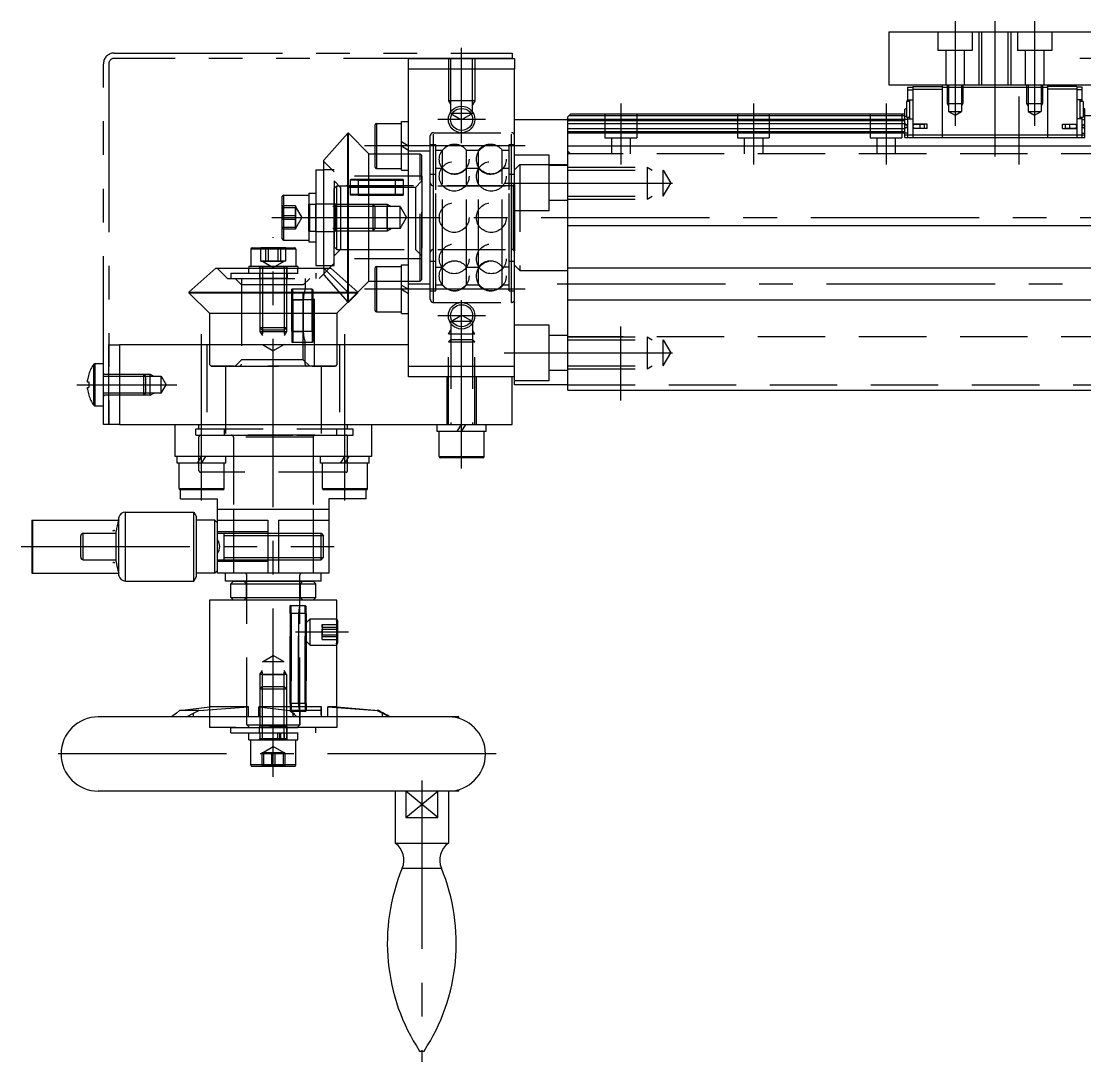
# Model space of a CAD drawing. Extents: x -100 to 423, y -166 to 222.
# Drawn here: x 97.9 to 298.3, y -159.1 to 37 of the extents above; entities that cross this region are included whole.
import ezdxf

# ---------------------------------------------------------------- set-up
doc = ezdxf.new("R2010")
doc.units = 0
for name, pattern in [('CENTER', [50.8, 31.75, -6.35, 6.35, -6.35]), ('DASHED', [19.05, 12.7, -6.35]), ('PHANTOM', [63.5, 31.75, -6.35, 6.35, -6.35, 6.35, -6.35])]:
    doc.linetypes.add(name, pattern=pattern)
doc.layers.get('0').update_dxf_attribs({"linetype": 'CONTINUOUS'})
doc.layers.add('CENTER', color=1, linetype='CENTER')

msp = doc.modelspace()

# ---------------------------------------------------------------- linework, layer by layer
at = {"color": 7, "linetype": 'CONTINUOUS'}
for p, q in [((261.35, 35), (361.35, 35)), ((261.35, 35), (261.35, 25)), ((170.85, 30), (190.85, 30)), ((170.85, 28), (170.85, 30)), ((190.85, 30), (190.85, 28)), ((170.85, -28), (170.85, 28)), ((190.85, 28), (170.85, 28)), ((190.85, -30), (190.85, 28)), ((261.35, 25), (361.35, 25)), ((264.9, 24.6), (265.9, 24.6)), ((264.9, 24.6), (264.9, 24.1)), ((264.9, 24.1), (265.9, 24.1)), ((264.9, 24.1), (264.9, 22.2)), ((265.9, 24.7), (265.9, 15.1)), ((265.9, 24.7), (271.4, 24.7)), ((265.9, 24.2), (271.4, 24.2)), ((271.4, 25), (271.4, 24.5)), ((291.3, 24.5), (271.4, 24.5)), ((271.4, 24.5), (271.4, 15.5)), ((291.3, 25), (291.3, 15)), ((296.8, 24.7), (291.3, 24.7)), ((296.8, 24.2), (291.3, 24.2)), ((296.8, 24.7), (296.8, 15.1)), ((297.8, 24.6), (296.8, 24.6)), ((297.8, 24.1), (296.8, 24.1)), ((297.8, 21.9), (297.8, 24.6)), ((264.9, 22.2), (265.9, 22.2)), ((264.9, 21.9), (264.9, 22.2)), ((265.3, 22.2), (265.3, 18.6)), ((297.8, 22.2), (296.8, 22.2)), ((297.4, 22.2), (297.4, 18.6)), ((264.4, 20.43), (264.7, 20.61)), ((264.4, 15.1), (264.4, 20.43)), ((265.3, 21.9), (264.7, 21.9)), ((264.7, 21.9), (264.7, 18.9)), ((298, 21.9), (297.4, 21.9)), ((298, 21.9), (298, 18.9)), ((298.3, 20.43), (298, 20.61)), ((298.3, 15.1), (298.3, 20.43)), ((169.55, 8.91), (169.55, 18.1)), ((169.55, 18.1), (170.85, 18.1)), ((190.85, -31.5), (190.85, 18.5)), ((190.85, 18.5), (200.85, 18.5)), ((201.35, 19.5), (200.85, 19)), ((200.85, -32.5), (200.85, 19)), ((264.4, 18.46), (200.85, 18.46)), ((264.4, 18.25), (200.85, 18.25)), ((264.4, 19.2), (201.05, 19.2)), ((264.4, 19.5), (201.35, 19.5)), ((264.4, 19.13), (264.7, 19.13)), ((264.9, 18.51), (264.4, 18.51)), ((264.7, 18.9), (265.3, 18.9)), ((264.9, 18.9), (264.9, 15.1)), ((264.9, 18.6), (265.9, 18.6)), ((297.8, 18.6), (296.8, 18.6)), ((297.4, 18.9), (298, 18.9)), ((297.8, 15.1), (297.8, 18.9)), ((297.8, 18.51), (298.3, 18.51)), ((298.3, 19.13), (298, 19.13)), ((324.4, 19.2), (298.3, 19.2)), ((164.55, 9.5), (164.55, 17.5)), ((164.8, 17.75), (164.8, 9.25)), ((164.8, 17.75), (169.55, 17.75)), ((264.4, 17.7), (200.85, 17.7)), ((264.4, 16.7), (200.85, 16.7)), ((264.4, 16.15), (200.85, 16.15)), ((264.9, 17.38), (264.4, 17.64)), ((264.9, 17.29), (264.4, 17.55)), ((264.9, 17.11), (264.4, 16.85)), ((264.9, 17.02), (264.4, 16.76)), ((264.9, 17.11), (264.9, 17.11)), ((268.6, 17.6), (265.9, 17.6)), ((268.6, 16.8), (265.9, 16.8)), ((268.1, 17.55), (266.25, 17.55)), ((266.25, 16.85), (268.1, 16.85)), ((266.7, 17.55), (266.7, 17.6)), ((266.7, 16.8), (266.7, 16.85)), ((267.16, 17.55), (267.16, 17.6)), ((267.16, 16.8), (267.16, 16.85)), ((267.3, 16.85), (267.3, 17.55)), ((268.1, 16.85), (268.1, 17.55)), ((268.6, 16.8), (268.6, 17.6)), ((294.1, 16.8), (294.1, 17.6)), ((294.1, 17.6), (296.8, 17.6)), ((294.1, 16.8), (296.8, 16.8)), ((294.6, 17.55), (294.6, 16.85)), ((296.45, 17.55), (294.6, 17.55)), ((294.6, 16.85), (296.45, 16.85)), ((295.4, 17.55), (295.4, 16.85)), ((295.54, 17.55), (295.54, 17.6)), ((295.54, 16.8), (295.54, 16.85)), ((296, 17.55), (296, 17.6)), ((296, 16.8), (296, 16.85)), ((297.8, 17.38), (298.3, 17.64)), ((297.8, 17.29), (298.3, 17.55)), ((297.8, 17.11), (298.3, 16.85)), ((297.8, 17.11), (297.8, 17.11)), ((297.8, 17.02), (298.3, 16.76)), ((159.42, 15.92), (154.91, 10.82)), ((159.43, -15.92), (159.42, 15.92)), ((159.56, 15.92), (159.42, 15.92)), ((159.56, -15.92), (159.56, 15.92)), ((163.35, 12), (159.56, 15.92)), ((169.55, 14.31), (170.85, 13.5)), ((264.4, 15.94), (200.85, 15.94)), ((264.9, 15.89), (264.4, 15.89)), ((264.4, 15.6), (298.3, 15.6)), ((264.4, 15.1), (298.3, 15.1)), ((271.4, 15.5), (271.4, 15)), ((297.8, 15.89), (298.3, 15.89)), ((169.55, 13.5), (170.85, 12.69)), ((200.85, 13.5), (420.85, 13.5)), ((154.91, -9.56), (154.91, 10.82)), ((163.35, -12), (163.35, 12)), ((163.35, 12), (164.55, 12)), ((153.35, 9), (153.35, -9)), ((153.35, 9), (154.91, 9)), ((164.8, 9.25), (169.55, 9.25)), ((169.55, 8.91), (170.85, 8.91)), ((147.3, 4.25), (147.3, -1.59)), ((147.3, 4.25), (152.05, 4.25)), ((152.05, 4.6), (152.05, -4.6)), ((152.05, 4.6), (153.35, 4.6)), ((147.05, -1.5), (147.05, 4)), ((147.05, -4), (147.05, -1.5)), ((147.3, -1.59), (147.3, -4.25)), ((200.85, -1.5), (420.85, -1.5)), ((141.1, -5.95), (141.1, -9.2)), ((149.6, -5.95), (141.1, -5.95)), ((141.35, -5.7), (149.35, -5.7)), ((147.3, -4.25), (152.05, -4.25)), ((149.6, -5.95), (149.6, -9.2)), ((152.05, -4.6), (153.35, -4.6)), ((134.53, -9.56), (129.43, -14.07)), ((134.53, -9.56), (145.35, -9.56)), ((140.75, -9.2), (140.75, -9.56)), ((149.95, -9.2), (140.75, -9.2)), ((145.35, -9.56), (154.91, -9.56)), ((149.95, -9.2), (149.95, -9.56)), ((153.35, -9), (154.91, -9)), ((154.91, -9.56), (159.42, -14.07)), ((164.55, -17.5), (164.55, -9.5)), ((164.8, -9.25), (164.8, -17.75)), ((164.8, -9.25), (169.55, -9.25)), ((169.55, -18.09), (169.55, -8.9)), ((169.55, -8.9), (170.85, -8.9)), ((200.85, -9.5), (420.85, -9.5)), ((157.35, -18), (163.35, -12)), ((163.35, -12), (164.55, -12)), ((169.55, -12.71), (170.85, -13.52)), ((169.55, -13.52), (170.85, -14.33)), ((129.43, -14.07), (145.35, -14.07)), ((129.43, -14.07), (129.43, -14.21)), ((129.43, -14.21), (133.35, -18)), ((129.43, -14.21), (145.35, -14.21)), ((145.35, -14.07), (161.28, -14.07)), ((145.35, -14.21), (161.28, -14.21)), ((159.43, -15.92), (159.56, -15.92)), ((159.56, -15.92), (161.28, -14.21)), ((161.28, -14.21), (161.28, -14.07)), ((200.85, -15.5), (420.85, -15.5)), ((133.35, -18), (145.35, -18)), ((133.35, -18), (133.35, -24)), ((145.35, -18), (157.35, -18)), ((157.35, -18), (157.35, -24)), ((164.8, -17.75), (169.55, -17.75)), ((169.55, -18.09), (170.85, -18.09)), ((114.35, -39), (114.35, -24)), ((114.35, -24), (116.35, -24)), ((170.85, -24), (116.35, -24)), ((116.35, -24), (116.35, -39)), ((170.85, -30), (170.85, -24)), ((111.52, -31.5), (111.52, -27.65)), ((111.81, -31.5), (111.81, -27.5)), ((111.81, -27.5), (113.35, -27.5)), ((113.35, -31.5), (113.35, -27.5)), ((170.85, -28), (190.85, -28)), ((110.57, -29.51), (110.58, -29.52)), ((113.55, -29.5), (114.35, -29.5)), ((190.35, -30), (170.85, -30)), ((190.35, -39), (190.35, -30)), ((190.85, -30), (190.35, -30)), ((110.33, -30.99), (110.33, -30.63)), ((110.58, -30.99), (110.33, -30.99)), ((110.33, -32.37), (110.33, -32.02)), ((110.33, -32.02), (110.58, -32.02)), ((111.52, -35.35), (111.52, -31.5)), ((111.81, -35.5), (111.81, -31.5)), ((113.35, -35.5), (113.35, -31.5)), ((200.85, -31.5), (190.85, -31.5)), ((110.58, -33.48), (110.57, -33.49)), ((114.35, -33.5), (113.55, -33.5)), ((200.85, -32.5), (420.85, -32.5)), ((111.81, -35.5), (113.35, -35.5)), ((116.35, -39), (114.35, -39)), ((116.35, -39), (190.35, -39)), ((126.85, -45), (126.85, -39)), ((163.85, -39), (163.85, -45)), ((176.25, -40.3), (176.25, -39)), ((180.04, -40.3), (180.85, -39)), ((180.85, -40.3), (181.66, -39)), ((185.45, -40.3), (185.45, -39)), ((185.45, -40.3), (176.25, -40.3)), ((176.6, -45.05), (176.6, -40.3)), ((185.1, -45.05), (185.1, -40.3)), ((163.85, -45), (126.85, -45)), ((127.25, -46.3), (127.25, -45)), ((131.04, -46.3), (131.85, -45)), ((131.85, -46.3), (132.66, -45)), ((136.44, -46.3), (136.44, -45)), ((154.25, -46.3), (154.25, -45)), ((158.04, -46.3), (158.85, -45)), ((158.85, -46.3), (159.66, -45)), ((163.44, -46.3), (163.44, -45)), ((176.6, -45.05), (180.85, -45.05)), ((180.85, -45.3), (176.85, -45.3)), ((180.85, -45.05), (185.1, -45.05)), ((184.85, -45.3), (180.85, -45.3)), ((136.44, -46.3), (127.25, -46.3)), ((127.6, -51.05), (127.6, -46.3)), ((136.1, -51.05), (136.1, -46.3)), ((163.44, -46.3), (154.25, -46.3)), ((154.6, -51.05), (154.6, -46.3)), ((163.1, -51.05), (163.1, -46.3)), ((127.6, -51.05), (136.1, -51.05)), ((135.85, -51.3), (127.85, -51.3)), ((127.85, -53), (127.85, -51.3)), ((154.6, -51.05), (163.1, -51.05)), ((162.85, -51.3), (154.85, -51.3)), ((162.85, -53), (162.85, -51.3)), ((127.85, -53), (134.85, -53)), ((134.85, -55), (134.85, -53)), ((162.85, -53), (155.85, -53)), ((155.85, -53), (155.85, -55)), ((117.49, -68.5), (117.49, -55.5)), ((117.49, -55.5), (130.35, -55.5)), ((130.35, -68.5), (130.35, -55.5)), ((130.35, -55.5), (130.85, -56.37)), ((155.85, -55), (134.85, -55)), ((134.85, -57), (134.85, -55)), ((137.85, -55), (137.85, -57)), ((152.85, -55), (152.85, -57)), ((155.85, -55), (155.85, -57)), ((99.85, -57), (99.85, -67)), ((99.85, -57), (99.97, -57)), ((99.97, -57), (99.97, -67)), ((99.97, -57), (116.23, -57)), ((116.23, -67.53), (116.23, -56.47)), ((130.85, -67.63), (130.85, -56.37)), ((134.35, -57), (130.85, -57)), ((134.35, -67), (134.35, -57)), ((134.35, -57), (134.85, -57.5)), ((134.85, -57), (144.35, -57)), ((134.85, -58.26), (134.85, -57)), ((144.35, -57), (144.35, -67)), ((146.35, -57), (146.35, -67)), ((146.35, -57), (155.85, -57)), ((155.85, -57), (155.85, -67)), ((109.05, -64), (109.05, -60)), ((109.55, -64.5), (109.55, -59.5)), ((109.55, -59.5), (115.73, -59.5)), ((115.73, -64.84), (115.73, -59.16)), ((134.85, -65.74), (134.85, -58.26)), ((144.35, -59.5), (146.35, -59.5)), ((109.55, -64.5), (115.73, -64.5)), ((134.85, -67), (134.85, -65.74)), ((144.35, -64.5), (146.35, -64.5)), ((99.85, -67), (99.97, -67)), ((99.97, -67), (116.23, -67)), ((130.35, -68.5), (130.85, -67.63)), ((134.35, -67), (130.85, -67)), ((134.35, -67), (134.85, -66.5)), ((144.35, -67), (134.85, -67)), ((136.35, -68.5), (136.35, -67)), ((146.35, -67), (144.35, -67)), ((155.85, -67), (146.35, -67)), ((154.35, -68.5), (154.35, -67)), ((117.49, -68.5), (130.35, -68.5)), ((154.35, -68.5), (136.35, -68.5)), ((137.35, -69), (137.85, -68.5)), ((137.35, -69), (153.35, -69)), ((137.35, -71.6), (137.35, -69)), ((137.85, -68.5), (152.85, -68.5)), ((153.35, -69), (152.85, -68.5)), ((153.35, -71.6), (153.35, -69)), ((157.35, -72.1), (133.35, -72.1)), ((133.35, -72.1), (133.35, -92.24)), ((137.35, -71.6), (153.35, -71.6)), ((137.35, -71.6), (137.85, -72.1)), ((137.35, -71.6), (137.85, -72.1)), ((153.35, -71.6), (152.85, -72.1)), ((157.35, -75.6), (157.35, -72.1)), ((157.34, -75.68), (157.35, -75.6)), ((157.34, -75.68), (157.55, -76.05)), ((157.55, -80.16), (157.55, -76.05)), ((157.34, -80.52), (157.55, -80.16)), ((157.35, -80.59), (157.34, -80.52)), ((157.35, -92.24), (157.35, -80.59)), ((177.92, -94.1), (112.35, -94.1)), ((127.09, -93.41), (126.14, -94.1)), ((127.09, -93.41), (127.69, -92.92)), ((127.69, -92.92), (133.39, -92.24)), ((131.3, -92.92), (127.69, -92.92)), ((129.27, -93.99), (130.32, -93.41)), ((130.32, -93.41), (131.3, -92.92)), ((130.32, -94.1), (130.32, -93.41)), ((131.3, -92.92), (140.71, -92.24)), ((140.71, -92.24), (133.39, -92.24)), ((140.71, -94.1), (140.71, -92.24)), ((154.44, -92.24), (142.61, -92.24)), ((142.61, -92.24), (148.49, -92.92)), ((142.61, -94.1), (142.61, -92.24)), ((148.49, -92.92), (149.1, -93.41)), ((149.1, -94.1), (149.1, -93.41)), ((154.33, -92.92), (154.32, -93.41)), ((154.33, -92.92), (154.44, -92.24)), ((154.44, -94.1), (154.44, -92.24)), ((155.61, -92.24), (164.95, -92.92)), ((157.35, -92.24), (155.61, -92.24)), ((155.61, -94.1), (155.61, -92.24)), ((157.35, -92.24), (165.19, -92.92)), ((164.95, -92.92), (165.93, -93.41)), ((165.19, -92.92), (164.95, -92.92)), ((165.93, -93.41), (167.25, -94.1)), ((165.93, -94.1), (165.93, -93.41)), ((180.35, -94.1), (177.92, -94.1)), ((180.35, -94.39), (180.35, -94.1)), ((177.92, -108.1), (112.35, -108.1)), ((168.35, -108.1), (168.35, -117.89)), ((170.35, -108.1), (170.35, -113.1)), ((176.35, -113.1), (176.35, -108.1)), ((180.35, -108.1), (177.92, -108.1)), ((178.35, -108.1), (178.35, -117.89)), ((180.35, -108.1), (180.35, -107.81)), ((170.35, -113.1), (176.35, -113.1)), ((168.35, -117.89), (178.35, -117.89)), ((169.66, -122.63), (177.04, -122.63)), ((172.94, -157.1), (173.77, -157.1))]:
    msp.add_line(p, q, dxfattribs=at)
at = {"color": 3, "linetype": 'DASHED'}
for p, q in [((270.6, 35), (270.6, 31.5)), ((277.1, 35), (277.1, 31.5)), ((278.35, 35), (278.35, 25)), ((278.89, 25), (278.89, 35)), ((283.81, 35), (283.81, 25)), ((284.35, 35), (284.35, 25)), ((285.6, 35), (285.6, 31.5)), ((292.1, 35), (292.1, 31.5)), ((277.1, 31.5), (270.6, 31.5)), ((272.1, 31.5), (272.1, 25)), ((275.6, 31.5), (275.6, 25)), ((292.1, 31.5), (285.6, 31.5)), ((287.1, 31.5), (287.1, 25)), ((290.6, 31.5), (290.6, 25)), ((178.35, 30), (178.35, 22)), ((178.79, 19.6), (178.79, 30)), ((182.92, 19.6), (182.92, 30)), ((183.35, 30), (183.35, 22)), ((272.35, 25), (272.35, 21.5)), ((272.62, 25), (272.62, 20)), ((275.08, 25), (275.08, 20)), ((275.35, 25), (275.35, 21.5)), ((287.35, 25), (287.35, 21.5)), ((287.62, 25), (287.62, 20)), ((290.08, 25), (290.08, 20)), ((290.35, 25), (290.35, 21.5)), ((178.35, 22), (178.79, 21.25)), ((183.35, 22), (178.35, 22)), ((183.35, 22), (182.92, 21.25)), ((272.35, 21.5), (272.62, 21.03)), ((272.35, 21.5), (275.35, 21.5)), ((275.35, 21.5), (275.08, 21.03)), ((287.35, 21.5), (287.62, 21.03)), ((287.35, 21.5), (290.35, 21.5)), ((290.35, 21.5), (290.08, 21.03)), ((178.79, 19.6), (180.85, 18.41)), ((182.92, 19.6), (178.79, 19.6)), ((182.92, 19.6), (180.85, 18.41)), ((207.85, 19.5), (207.85, 15)), ((213.85, 19.5), (213.85, 15)), ((232.85, 19.5), (232.85, 15)), ((238.85, 19.5), (238.85, 15)), ((257.85, 19.5), (257.85, 15)), ((263.85, 19.5), (263.85, 15)), ((272.62, 20), (275.08, 20)), ((272.62, 20), (273.85, 19.29)), ((273.85, 19.29), (275.08, 20)), ((287.62, 20), (288.85, 19.29)), ((287.62, 20), (290.08, 20)), ((288.85, 19.29), (290.08, 20)), ((174.95, -15.4), (174.95, 15.39)), ((175.55, -16), (175.55, 16)), ((175.55, 16), (190.25, 16)), ((190.25, -16), (190.25, 16)), ((190.85, -15.4), (190.85, 15.39)), ((207.85, 15), (213.85, 15)), ((209.1, 15), (209.1, 12)), ((212.6, 15), (212.6, 12)), ((232.85, 15), (238.85, 15)), ((234.1, 15), (234.1, 12)), ((237.6, 15), (237.6, 12)), ((257.85, 15), (263.85, 15)), ((259.1, 15), (259.1, 12)), ((262.6, 15), (262.6, 12)), ((174.95, 12.5), (170.85, 12.5)), ((174.95, 13.8), (176.01, 13.8)), ((174.95, -13.79), (174.95, 13.79)), ((174.95, -13.79), (174.95, 13.79)), ((176.01, -13.8), (176.01, 13.8)), ((176.01, -13.8), (176.01, 13.8)), ((176.01, 12.68), (177.28, 12.68)), ((176.01, -12.67), (176.01, 12.67)), ((177.28, -12.68), (177.28, 12.68)), ((181.76, -12.68), (181.76, 12.68)), ((181.76, 12.68), (184.04, 12.68)), ((184.04, -12.68), (184.04, 12.68)), ((188.52, -12.68), (188.52, 12.68)), ((188.52, 12.68), (189.79, 12.68)), ((189.79, -13.8), (189.79, 13.8)), ((189.79, -13.8), (189.79, 13.8)), ((189.79, 13.8), (190.85, 13.8)), ((189.79, -12.67), (189.79, 12.67)), ((190.85, -13.79), (190.85, 13.79)), ((190.85, -13.79), (190.85, 13.79)), ((200.85, 12.5), (201.35, 12)), ((156.85, 8.62), (154.91, 10.57)), ((164.55, 12), (173.05, 12)), ((173.05, -12), (173.05, 12)), ((173.05, 12), (173.35, 11.7)), ((173.35, -11.7), (173.35, 11.7)), ((197.35, 11.75), (190.85, 11.75)), ((197.35, 1.25), (197.35, 11.75)), ((420.85, 12), (200.85, 12)), ((156.85, 9), (154.91, 9)), ((156.85, -9), (156.85, 9)), ((156.85, -8.62), (156.85, 8.62)), ((174.95, -8.16), (174.95, 8.16)), ((174.95, -8.16), (174.95, 8.16)), ((174.96, 8.2), (176.01, 8.2)), ((176.01, -9.32), (176.01, 9.32)), ((176.01, 9.32), (177.28, 9.32)), ((176.01, -8.16), (176.01, 8.16)), ((176.01, -8.16), (176.01, 8.16)), ((177.28, -9.32), (177.28, 9.32)), ((181.76, -9.32), (181.76, 9.32)), ((181.76, 9.32), (184.04, 9.32)), ((184.04, -9.32), (184.04, 9.32)), ((188.52, -9.32), (188.52, 9.32)), ((188.52, 9.32), (189.78, 9.32)), ((189.79, -9.32), (189.79, 9.32)), ((189.79, 8.2), (190.85, 8.2)), ((189.79, -8.16), (189.79, 8.16)), ((189.79, -8.16), (189.79, 8.16)), ((191.85, 10), (190.85, 8.99)), ((190.85, -8.99), (190.85, 8.99)), ((190.85, -8.16), (190.85, 8.16)), ((190.85, -8.16), (190.85, 8.16)), ((191.85, 10), (191.85, -10)), ((191.85, 10), (200.85, 10)), ((200.85, 9.8), (197.35, 9.8)), ((200.85, 9.5), (215.85, 9.5)), ((200.85, 8.96), (218.85, 8.96)), ((215.85, 9.5), (216.79, 8.96)), ((215.85, 9.5), (215.85, 3.5)), ((218.85, 4.04), (218.85, 8.96)), ((218.85, 8.96), (220.27, 6.5)), ((173.35, 7.8), (156.85, 7.8)), ((173.35, 7.8), (156.85, 7.8)), ((156.85, 6.92), (156.85, -7.15)), ((158.05, 5.66), (156.85, 6.92)), ((160.01, 7.2), (159.85, 7.04)), ((161.35, 7.04), (159.85, 7.04)), ((159.85, 7.04), (159.85, 4.2)), ((161.35, 7.2), (160.01, 7.2)), ((169.85, 7.2), (161.35, 7.2)), ((161.35, 7.2), (161.35, 7.04)), ((161.35, 7.2), (161.35, 7.04)), ((161.35, 7.04), (169.85, 7.04)), ((161.35, 7.04), (161.35, 4.36)), ((161.35, 7.04), (161.35, 4.36)), ((168.35, 7.2), (169.69, 7.2)), ((168.35, 7.04), (168.35, 7.2)), ((168.35, 7.04), (168.35, 7.2)), ((168.35, 7.04), (169.85, 7.04)), ((168.35, 7.04), (168.35, 4.36)), ((168.35, 7.04), (168.35, 4.36)), ((169.69, 7.2), (169.85, 7.04)), ((169.85, 7.2), (169.85, 4.2)), ((172.15, 5.66), (173.35, 6.92)), ((173.35, 7.8), (173.35, 6.92)), ((173.35, 6.92), (173.35, 7.8)), ((173.35, 6.92), (173.35, -7.15)), ((174.95, -6.59), (174.95, 6.59)), ((190.85, -6.59), (190.85, 6.59)), ((190.85, 6.25), (190.85, -6.25)), ((218.85, 4.04), (220.27, 6.5)), ((157.35, 6), (156.85, 5.5)), ((156.85, -5.45), (156.85, 5.5)), ((156.85, -5.58), (156.85, 5.38)), ((157.35, -6), (157.35, 6)), ((190.85, 6), (157.35, 6)), ((157.35, 6), (190.85, 6)), ((158.05, 5.66), (158.05, -6)), ((172.15, 5.66), (158.05, 5.66)), ((172.15, 5.66), (158.05, 5.66)), ((160.01, 4.2), (159.85, 4.36)), ((161.35, 4.36), (159.85, 4.36)), ((161.35, 4.2), (159.85, 4.2)), ((161.35, 4.2), (160.01, 4.2)), ((169.85, 5.77), (161.35, 5.77)), ((161.35, 5.77), (169.85, 5.77)), ((161.35, 5.77), (161.35, 4.2)), ((161.35, 5.77), (161.35, 4.2)), ((169.85, 4.36), (161.35, 4.36)), ((161.35, 4.36), (161.35, 4.2)), ((161.35, 4.36), (161.35, 4.2)), ((161.35, 4.2), (169.85, 4.2)), ((169.85, 4.2), (161.35, 4.2)), ((169.85, 4.2), (161.35, 4.2)), ((168.35, 5.77), (168.35, 4.2)), ((168.35, 5.77), (168.35, 4.2)), ((168.35, 4.2), (168.35, 4.36)), ((168.35, 4.36), (169.85, 4.36)), ((168.35, 4.2), (168.35, 4.36)), ((168.35, 4.2), (169.69, 4.2)), ((168.35, 4.2), (169.85, 4.2)), ((169.85, 4.36), (169.69, 4.2)), ((172.15, 5.66), (172.15, -6)), ((175.55, -5.99), (175.55, 5.99)), ((190.25, -5.99), (190.25, 5.99)), ((190.55, 5.99), (190.55, -5.99)), ((200.85, 4.04), (218.85, 4.04)), ((215.85, 3.5), (216.79, 4.04)), ((147.05, 2.19), (147.05, 0.33)), ((149.55, 2.19), (147.05, 2.19)), ((147.05, 2.19), (147.05, 1.86)), ((149.55, 2.19), (149.55, 2.02)), ((149.55, 2.19), (149.55, 1.26)), ((149.55, 2.04), (150.73, 0)), ((149.55, 1.26), (149.55, 2.04)), ((149.55, 2.02), (149.55, 0.76)), ((149.55, 2.02), (149.55, 1.86)), ((152.05, 2.68), (152.05, -2.69)), ((152.05, -2.55), (152.05, 2.55)), ((152.05, 2.55), (153.35, 2.55)), ((169.25, 2.07), (152.05, 2.07)), ((152.25, -2.5), (152.25, 2.5)), ((153.35, 2.6), (156.85, 2.6)), ((153.35, -2.58), (153.35, 2.59)), ((153.35, -2.55), (153.35, 2.55)), ((156.85, 2.75), (157.1, 2.5)), ((156.85, -2.84), (156.85, 2.61)), ((157.1, 2.5), (157.1, -2.5)), ((157.1, 2.5), (166.85, 2.5)), ((164.12, 2.5), (164.12, -2.5)), ((164.55, 2.07), (164.12, 2.5)), ((164.55, -2.07), (164.55, 2.07)), ((166.85, 2.5), (166.85, -2.5)), ((166.85, 2.5), (167.6, 2.07)), ((166.85, -2.1), (166.85, 2.1)), ((169.25, 2.07), (170.45, 0)), ((169.25, -2.07), (169.25, 2.07)), ((200.85, 3.2), (197.35, 3.2)), ((200.85, 3.5), (215.85, 3.5)), ((147.05, 1.86), (147.05, -0.33)), ((149.55, 1.86), (147.05, 1.86)), ((149.55, 0.33), (147.05, 0.33)), ((147.05, -1.86), (147.05, 0.33)), ((149.55, 1.86), (149.55, 0.76)), ((149.55, -0.76), (149.55, 1.26)), ((149.55, 1.26), (149.55, 0.33)), ((149.55, 0.76), (149.55, -1.26)), ((149.55, 0.76), (149.55, -0.33)), ((149.55, -0.76), (149.55, 0.33)), ((150.73, 0), (149.55, -2.04)), ((169.25, -2.07), (170.45, 0)), ((197.35, 1.25), (190.85, 1.25)), ((149.55, -0.33), (147.05, -0.33)), ((147.05, -2.19), (147.05, -0.33)), ((149.55, -1.86), (147.05, -1.86)), ((147.05, -1.86), (147.05, -2.19)), ((149.55, -1.26), (149.55, -0.33)), ((149.55, -2.02), (149.55, -0.76)), ((149.55, -1.86), (149.55, -0.76)), ((149.55, -1.26), (149.55, -2.04)), ((149.55, -2.19), (149.55, -1.26)), ((149.55, -1.86), (149.55, -2.02)), ((149.55, -2.19), (147.05, -2.19)), ((149.55, -2.02), (149.55, -2.19)), ((169.25, -2.07), (152.05, -2.07)), ((152.05, -2.55), (153.35, -2.55)), ((153.35, -2.6), (156.85, -2.6)), ((156.85, -2.75), (157.1, -2.5)), ((157.1, -2.5), (166.85, -2.5)), ((164.12, -2.5), (164.55, -2.07)), ((166.85, -2.5), (167.6, -2.07)), ((143.01, -5.7), (143.92, -5.7)), ((144.45, -5.7), (143.01, -5.7)), ((143.01, -8.2), (143.01, -5.7)), ((143.92, -8.2), (143.92, -5.7)), ((146.25, -5.7), (143.92, -5.7)), ((144.45, -8.2), (144.45, -5.7)), ((144.45, -5.7), (146.79, -5.7)), ((147.69, -5.7), (146.25, -5.7)), ((146.25, -8.2), (146.25, -5.7)), ((147.69, -5.7), (146.79, -5.7)), ((146.79, -8.2), (146.79, -5.7)), ((147.69, -8.2), (147.69, -5.7)), ((156.85, -5.5), (157.35, -6)), ((156.85, -7.2), (158.05, -6)), ((157.35, -6), (190.85, -6)), ((172.15, -6), (173.35, -7.2)), ((173.35, -7.8), (156.85, -7.8)), ((173.35, -7.8), (156.85, -7.8)), ((134.78, -9.56), (136.72, -11.5)), ((140.75, -10.5), (140.75, -9.56)), ((142.65, -9.2), (148.02, -9.2)), ((147.9, -9.2), (142.8, -9.2)), ((142.8, -9.2), (142.8, -10.5)), ((142.85, -9.4), (142.85, -21.5)), ((143.01, -8.2), (143.46, -8.2)), ((143.73, -8.2), (143.01, -8.2)), ((143.29, -9.2), (143.29, -23.9)), ((143.73, -8.2), (143.31, -8.2)), ((143.31, -8.2), (145.35, -9.38)), ((143.46, -8.2), (145.08, -8.2)), ((143.46, -8.2), (143.92, -8.2)), ((144.45, -8.2), (143.73, -8.2)), ((145.62, -8.2), (143.73, -8.2)), ((145.08, -8.2), (143.92, -8.2)), ((144.45, -8.2), (145.62, -8.2)), ((145.08, -8.2), (146.97, -8.2)), ((146.25, -8.2), (145.08, -8.2)), ((145.35, -9.38), (147.39, -8.2)), ((147.24, -8.2), (145.62, -8.2)), ((145.62, -8.2), (146.79, -8.2)), ((146.97, -8.2), (146.25, -8.2)), ((147.24, -8.2), (146.79, -8.2)), ((146.97, -8.2), (147.39, -8.2)), ((147.69, -8.2), (146.97, -8.2)), ((147.69, -8.2), (147.24, -8.2)), ((147.42, -9.2), (147.42, -23.9)), ((147.85, -9.4), (147.85, -21.5)), ((147.9, -9.2), (147.9, -10.5)), ((149.95, -10.5), (149.95, -9.56)), ((156.85, -8.62), (153.98, -11.5)), ((154.91, -9), (156.85, -9)), ((154.91, -9.56), (156.17, -9.56)), ((154.91, -9.56), (154.91, -10.82)), ((156.17, -9.56), (161.28, -14.07)), ((174.95, -8.2), (176.01, -8.2)), ((176.01, -9.32), (177.28, -9.32)), ((181.76, -9.32), (184.04, -9.32)), ((189.79, -9.32), (188.52, -9.32)), ((189.79, -8.2), (190.85, -8.2)), ((190.85, -8.99), (191.84, -9.99)), ((191.85, -10), (200.85, -10)), ((136.72, -11.5), (153.98, -11.5)), ((137.35, -10.5), (154.91, -10.5)), ((137.35, -10.5), (137.35, -11.5)), ((139.35, -12.7), (138.15, -11.5)), ((139.35, -11.5), (139.35, -27.6)), ((142.75, -10.5), (142.75, -11.5)), ((147.95, -11.5), (142.79, -11.5)), ((142.85, -11.5), (147.85, -11.5)), ((147.95, -10.5), (147.95, -11.5)), ((151.01, -12.7), (152.27, -11.5)), ((151.35, -11.5), (151.35, -13.5)), ((153.15, -28), (153.15, -11.5)), ((153.15, -28), (153.15, -11.5)), ((153.35, -10.5), (153.35, -11.5)), ((154.91, -10.82), (159.42, -15.92)), ((164.55, -12), (173.05, -12)), ((173.05, -12), (173.35, -11.7)), ((151.01, -12.7), (139.35, -12.7)), ((152.69, -13.5), (148.85, -13.5)), ((148.85, -15.5), (148.85, -13.5)), ((148.85, -13.66), (149.01, -13.5)), ((148.85, -15.5), (148.85, -13.66)), ((149.01, -15.5), (149.01, -13.5)), ((151.01, -26.8), (151.01, -12.7)), ((151.01, -26.8), (151.01, -12.7)), ((152.69, -15.5), (152.69, -13.5)), ((152.85, -13.66), (152.69, -13.5)), ((152.85, -15.5), (152.85, -13.66)), ((170.85, -12.5), (174.95, -12.5)), ((174.95, -13.8), (176.01, -13.8)), ((176.01, -12.68), (177.28, -12.68)), ((181.76, -12.68), (184.04, -12.68)), ((188.52, -12.68), (189.79, -12.68)), ((189.79, -13.8), (190.85, -13.8)), ((148.85, -21.5), (148.85, -15.5)), ((148.85, -15.5), (148.85, -21.5)), ((148.85, -15.5), (148.85, -21.5)), ((148.85, -21.5), (148.85, -15.5)), ((149.01, -15.5), (148.85, -15.5)), ((149.01, -15.5), (148.85, -15.5)), ((148.85, -15.5), (151.01, -15.5)), ((148.85, -15.5), (151.01, -15.5)), ((152.69, -15.5), (149.01, -15.5)), ((152.69, -15.5), (149.01, -15.5)), ((149.01, -15.5), (149.01, -21.5)), ((149.01, -21.5), (149.01, -15.5)), ((151.01, -15.5), (151.01, -21.5)), ((151.01, -21.5), (151.01, -15.5)), ((152.69, -21.5), (152.69, -15.5)), ((152.69, -15.5), (152.69, -21.5)), ((152.85, -15.5), (152.69, -15.5)), ((152.85, -15.5), (152.69, -15.5)), ((152.85, -15.5), (152.85, -21.5)), ((152.85, -21.5), (152.85, -15.5)), ((175.55, -16), (190.25, -16)), ((178.79, -19.6), (180.85, -18.41)), ((182.92, -19.6), (178.79, -19.6)), ((178.79, -19.6), (178.79, -39)), ((182.92, -19.6), (180.85, -18.41)), ((182.92, -19.6), (182.92, -39)), ((142.85, -20.75), (143.3, -21.2)), ((147.85, -20.75), (142.85, -20.75)), ((142.85, -21.5), (143.29, -22.25)), ((142.85, -21.5), (147.85, -21.5)), ((143.25, -21.5), (147.45, -21.5)), ((147.41, -21.2), (143.3, -21.2)), ((147.85, -20.75), (147.41, -21.2)), ((147.85, -21.5), (147.42, -22.25)), ((148.85, -21.5), (149.01, -21.5)), ((148.85, -21.5), (148.85, -23.34)), ((148.85, -21.5), (149.01, -21.5)), ((148.85, -21.5), (148.85, -23.5)), ((148.85, -21.5), (151.01, -21.5)), ((148.85, -21.5), (151.01, -21.5)), ((152.69, -21.5), (149.01, -21.5)), ((152.69, -21.5), (149.01, -21.5)), ((149.01, -21.5), (149.01, -23.5)), ((152.69, -21.5), (152.85, -21.5)), ((152.69, -21.5), (152.85, -21.5)), ((152.69, -21.5), (152.69, -23.5)), ((152.85, -21.5), (152.85, -23.34)), ((178.35, -22), (178.79, -21.25)), ((183.35, -22), (178.35, -22)), ((178.35, -39), (178.35, -22)), ((183.35, -22), (182.92, -21.25)), ((183.35, -39), (183.35, -22)), ((197.35, -20.25), (190.85, -20.25)), ((197.35, -30.75), (197.35, -20.25)), ((132.85, -24), (132.85, -39)), ((133.35, -24), (133.35, -27.7)), ((143.29, -23.9), (145.35, -25.09)), ((143.29, -23.9), (147.42, -23.9)), ((147.42, -23.9), (145.35, -25.09)), ((149.01, -23.5), (148.85, -23.34)), ((148.85, -23.5), (152.69, -23.5)), ((151.35, -27.6), (151.35, -23.5)), ((152.69, -23.5), (152.85, -23.34)), ((157.35, -24), (157.35, -27.7)), ((157.85, -24), (157.85, -39)), ((178.79, -23), (178.35, -23.43)), ((178.35, -23.43), (183.35, -23.43)), ((178.79, -23), (182.92, -23)), ((182.92, -23), (183.35, -23.43)), ((200.85, -22.2), (197.35, -22.2)), ((420.85, -22.5), (200.85, -22.5)), ((200.85, -22.5), (215.85, -22.5)), ((200.85, -23.04), (218.85, -23.04)), ((215.85, -22.5), (216.79, -23.04)), ((215.85, -22.5), (215.85, -28.5)), ((218.85, -23.04), (220.27, -25.5)), ((218.85, -27.96), (218.85, -23.04)), ((218.85, -27.96), (220.27, -25.5)), ((133.35, -27.7), (133.65, -28)), ((157.05, -28), (133.65, -28)), ((133.65, -28), (157.05, -28)), ((136.35, -28), (136.35, -41)), ((138.15, -28), (139.35, -26.8)), ((151.01, -26.8), (139.35, -26.8)), ((151.01, -26.8), (152.27, -28)), ((154.35, -28), (154.35, -41)), ((157.35, -27.7), (157.05, -28)), ((200.85, -27.96), (218.85, -27.96)), ((215.85, -28.5), (216.79, -27.96)), ((114.35, -29.5), (122.15, -29.5)), ((114.35, -29.88), (124.25, -29.88)), ((120.97, -33.5), (120.97, -29.5)), ((121.35, -29.88), (120.97, -29.5)), ((121.35, -33.12), (121.35, -29.88)), ((122.15, -33.5), (122.15, -29.5)), ((122.15, -29.5), (122.81, -29.88)), ((124.25, -33.12), (124.25, -29.88)), ((124.25, -29.88), (125.19, -31.5)), ((178.1, -39), (178.1, -30)), ((183.6, -30), (183.6, -39)), ((200.85, -28.8), (197.35, -28.8)), ((200.85, -28.5), (215.85, -28.5)), ((124.25, -33.12), (125.19, -31.5)), ((197.35, -30.75), (190.85, -30.75)), ((200.85, -31.5), (420.85, -31.5)), ((124.25, -33.12), (114.35, -33.12)), ((122.15, -33.5), (114.35, -33.5)), ((121.35, -33.12), (120.97, -33.5)), ((122.15, -33.5), (122.81, -33.12)), ((130.76, -39.8), (160.41, -39.8)), ((130.76, -41), (130.76, -39.8)), ((131.35, -39.8), (131.35, -39)), ((136.15, -41), (136.15, -39.8)), ((157.36, -41), (157.36, -39.8)), ((159.35, -39.8), (159.35, -39)), ((160.41, -41), (160.41, -39.8)), ((130.76, -41), (160.41, -41)), ((131.35, -47.7), (131.35, -41.3)), ((136.35, -41), (154.31, -41)), ((153.25, -41), (137.5, -41)), ((137.85, -41.4), (137.85, -55)), ((152.85, -41.4), (137.9, -41.4)), ((152.85, -41.4), (152.85, -55)), ((159.35, -47.7), (159.35, -41.3)), ((159.05, -48), (131.65, -48)), ((137.85, -57), (137.85, -67)), ((152.85, -57), (152.85, -67)), ((144.35, -59.2), (134.85, -59.2)), ((134.85, -59.5), (144.35, -59.5)), ((136.05, -59.5), (136.05, -64.5)), ((136.05, -59.93), (144.35, -59.93)), ((146.35, -59.5), (154.35, -59.5)), ((146.35, -59.93), (154.79, -59.93)), ((154.35, -64.5), (154.35, -59.5)), ((154.35, -59.5), (154.85, -60)), ((154.85, -64), (154.85, -60)), ((136.05, -64.07), (144.35, -64.07)), ((146.35, -64.07), (154.79, -64.07)), ((154.35, -64.5), (154.85, -64)), ((134.85, -64.5), (144.35, -64.5)), ((144.35, -64.8), (134.85, -64.8)), ((146.35, -64.5), (154.35, -64.5)), ((140.35, -95.6), (140.35, -67.4)), ((150.35, -95.6), (150.35, -67.4)), ((140.3, -69), (139.8, -68.5)), ((140.3, -71.6), (140.3, -69)), ((150.4, -69), (150.9, -68.5)), ((150.4, -69), (150.4, -71.6)), ((140.3, -71.6), (139.8, -72.1)), ((150.4, -71.6), (150.9, -72.1)), ((148.55, -73.1), (151.39, -73.11)), ((148.71, -73.1), (148.55, -73.26)), ((148.55, -74.6), (148.55, -73.1)), ((148.55, -74.6), (148.55, -73.26)), ((148.71, -74.6), (148.71, -73.1)), ((151.55, -73.27), (151.39, -73.11)), ((151.39, -74.6), (151.39, -73.11)), ((151.55, -74.6), (151.55, -73.27)), ((148.55, -91.6), (148.55, -74.6)), ((148.55, -74.6), (148.55, -91.6)), ((148.55, -74.6), (148.55, -91.6)), ((148.55, -91.6), (148.55, -74.6)), ((148.55, -74.6), (148.71, -74.6)), ((148.55, -74.6), (148.71, -74.6)), ((150.12, -74.6), (148.55, -74.6)), ((150.12, -74.6), (148.55, -74.6)), ((151.39, -74.6), (148.71, -74.6)), ((151.39, -74.6), (148.71, -74.6)), ((148.71, -74.6), (148.71, -91.6)), ((148.71, -91.6), (148.71, -74.6)), ((150.12, -74.6), (150.12, -91.6)), ((150.12, -91.6), (150.12, -74.6)), ((151.39, -91.6), (151.39, -74.6)), ((151.39, -74.6), (151.39, -91.6)), ((151.39, -74.6), (151.55, -74.6)), ((151.39, -74.6), (151.55, -74.6)), ((151.55, -74.6), (151.55, -91.6)), ((151.55, -91.6), (151.55, -74.6)), ((152.3, -75.6), (151.55, -76.35)), ((152.3, -75.6), (157.3, -75.6)), ((152.3, -80.6), (152.3, -75.6)), ((157.3, -75.6), (157.34, -75.68)), ((157.3, -75.6), (157.3, -80.6)), ((157.3, -75.96), (157.34, -75.68)), ((151.55, -79.85), (151.55, -76.35)), ((154.55, -76.67), (157.55, -76.67)), ((154.55, -76.67), (154.55, -77.55)), ((154.55, -77.22), (154.55, -76.67)), ((154.55, -77.22), (157.55, -77.22)), ((154.55, -77.22), (154.55, -78.65)), ((154.55, -77.55), (157.55, -77.55)), ((154.55, -78.98), (154.55, -77.55)), ((152.3, -80.6), (151.55, -79.85)), ((154.55, -78.65), (157.55, -78.65)), ((154.55, -79.53), (154.55, -78.65)), ((154.55, -78.98), (157.55, -78.98)), ((154.55, -79.53), (154.55, -78.98)), ((154.55, -79.53), (157.55, -79.53)), ((152.3, -80.6), (157.3, -80.6)), ((157.34, -80.52), (157.3, -80.24)), ((157.3, -80.6), (157.34, -80.52)), ((143.29, -83.7), (145.35, -82.51)), ((143.29, -98.4), (143.29, -83.7)), ((147.42, -83.7), (143.29, -83.7)), ((147.42, -83.7), (145.35, -82.51)), ((147.42, -98.4), (147.42, -83.7)), ((142.85, -86.1), (143.29, -85.35)), ((147.85, -86.1), (142.85, -86.1)), ((142.85, -86.1), (142.85, -95.85)), ((143.25, -86.1), (147.45, -86.1)), ((147.85, -86.1), (147.42, -85.35)), ((147.85, -86.1), (147.85, -98.2)), ((143.29, -88.4), (142.85, -88.83)), ((142.85, -88.83), (147.85, -88.83)), ((143.29, -88.4), (147.42, -88.4)), ((147.42, -88.4), (147.85, -88.83)), ((148.55, -91.6), (148.55, -93.1)), ((148.55, -91.6), (148.55, -92.94)), ((148.71, -91.6), (148.55, -91.6)), ((148.71, -91.6), (148.55, -91.6)), ((150.12, -91.6), (148.55, -91.6)), ((150.12, -91.6), (148.55, -91.6)), ((151.39, -91.6), (148.71, -91.6)), ((151.39, -91.6), (148.71, -91.6)), ((148.71, -91.6), (148.71, -93.1)), ((151.39, -91.6), (151.39, -93.1)), ((151.55, -91.6), (151.39, -91.6)), ((151.55, -91.6), (151.39, -91.6)), ((151.55, -91.6), (151.55, -92.94)), ((133.35, -92.24), (133.35, -96.1)), ((154.33, -92.92), (148.49, -92.92)), ((148.71, -93.1), (148.55, -92.96)), ((151.39, -93.1), (148.55, -93.1)), ((150.35, -93.1), (150.35, -95.6)), ((151.39, -93.1), (151.55, -92.94)), ((157.35, -92.24), (157.35, -96.1)), ((157.35, -96.1), (133.35, -96.1)), ((137.35, -97.1), (137.35, -96.1)), ((137.35, -96.1), (153.32, -96.1)), ((140.35, -95.6), (150.35, -95.6)), ((140.35, -95.6), (140.85, -96.1)), ((140.9, -96.1), (149.81, -96.1)), ((142.85, -95.85), (142.6, -96.1)), ((142.6, -96.1), (148.06, -96.1)), ((142.75, -97.1), (142.75, -96.1)), ((142.77, -96.1), (147.95, -96.1)), ((147.85, -95.85), (142.85, -95.85)), ((147.85, -95.85), (148.1, -96.1)), ((147.95, -97.1), (147.95, -96.1)), ((150.35, -95.6), (149.85, -96.1)), ((153.35, -97.1), (153.35, -96.1)), ((137.35, -97.1), (153.35, -97.1)), ((140.75, -98.4), (140.75, -97.1)), ((140.76, -97.1), (149.95, -97.1)), ((142.77, -97.1), (147.95, -97.1)), ((142.8, -97.1), (147.9, -97.1)), ((142.8, -97.1), (142.8, -98.4)), ((142.85, -98.2), (147.85, -98.2)), ((146.14, -97.1), (146.77, -97.1)), ((146.14, -97.1), (146.14, -98.4)), ((146.51, -97.1), (146.51, -98.4)), ((146.51, -97.1), (147.44, -97.1)), ((146.77, -98.4), (146.77, -97.1)), ((147.44, -98.4), (147.44, -97.1)), ((147.9, -97.1), (147.9, -98.4)), ((149.95, -98.4), (149.95, -97.1)), ((140.75, -98.4), (149.95, -98.4)), ((141.1, -103.15), (141.1, -98.4)), ((141.14, -98.4), (149.6, -98.4)), ((148.03, -98.4), (142.66, -98.4)), ((142.8, -98.4), (147.9, -98.4)), ((143.29, -100.9), (145.35, -99.71)), ((147.41, -100.9), (145.35, -99.71)), ((146.14, -98.4), (146.77, -98.4)), ((146.51, -98.4), (147.44, -98.4)), ((149.6, -103.15), (149.6, -98.4)), ((144.11, -100.9), (143.17, -100.9)), ((143.17, -100.9), (143.33, -100.9)), ((143.17, -100.9), (143.17, -103.4)), ((144.11, -100.9), (143.31, -100.9)), ((144.57, -100.9), (143.33, -100.9)), ((143.33, -100.9), (143.48, -100.9)), ((144.57, -100.9), (143.48, -100.9)), ((143.48, -100.9), (143.48, -103.4)), ((144.11, -100.9), (146.13, -100.9)), ((145.04, -100.9), (144.11, -100.9)), ((146.6, -100.9), (144.57, -100.9)), ((145.66, -100.9), (144.57, -100.9)), ((145.04, -100.9), (146.13, -100.9)), ((145.04, -100.9), (145.04, -103.4)), ((146.6, -100.9), (145.66, -100.9)), ((145.66, -100.9), (145.66, -103.4)), ((146.13, -100.9), (147.22, -100.9)), ((146.13, -100.9), (147.38, -100.9)), ((146.6, -100.9), (147.39, -100.9)), ((147.53, -100.9), (146.6, -100.9)), ((147.38, -100.9), (147.22, -100.9)), ((147.22, -100.9), (147.22, -103.4)), ((147.53, -100.9), (147.38, -100.9)), ((147.53, -100.9), (147.53, -103.4)), ((149.6, -103.15), (141.1, -103.15)), ((141.35, -103.4), (149.35, -103.4)), ((145.04, -103.4), (143.17, -103.4)), ((143.17, -103.4), (143.48, -103.4)), ((145.66, -103.4), (143.48, -103.4)), ((145.04, -103.4), (147.22, -103.4)), ((147.53, -103.4), (145.66, -103.4)), ((147.53, -103.4), (147.22, -103.4))]:
    msp.add_line(p, q, dxfattribs=at)
at = {"color": 3, "linetype": 'PHANTOM'}
for p, q in [((115.35, 31), (190.35, 31)), ((190.35, 31), (190.35, 30)), ((113.35, -39), (113.35, 29)), ((114.35, 29), (114.35, -39)), ((190.35, 30), (115.35, 30)), ((114.35, -39), (113.35, -39)), ((114.35, -39), (113.35, -39))]:
    msp.add_line(p, q, dxfattribs=at)
at = {"color": 3, "linetype": 'CONTINUOUS'}
for p, q in [((113.35, -29.88), (114.35, -29.88)), ((114.35, -33.12), (113.35, -33.12)), ((144.35, -59.93), (146.35, -59.93)), ((144.35, -64.07), (146.35, -64.07)), ((176.35, -113.1), (170.35, -108.1)), ((170.35, -113.1), (176.35, -108.1))]:
    msp.add_line(p, q, dxfattribs=at)
at = {"color": 7, "linetype": 'CONTINUOUS'}
for points in [[(115.51, -59.02, 0), (115.51, -59.02, 0), (115.5, -59.02, 0), (115.5, -59.02, 0), (115.5, -59.02, 0), (115.5, -59.02, 0), (115.49, -59.02, 0), (115.49, -59.01, 0), (115.49, -59.01, 0), (115.48, -59.01, 0), (115.48, -59.01, 0), (115.48, -59.01, 0), (115.47, -59.01, 0), (115.47, -59.01, 0), (115.47, -59.01, 0), (115.47, -59.01, 0), (115.46, -59.01, 0), (115.46, -59.01, 0), (115.46, -59.01, 0), (115.45, -59.01, 0), (115.45, -59, 0), (115.45, -59, 0), (115.44, -59, 0), (115.44, -59, 0), (115.44, -59, 0), (115.44, -59, 0), (115.43, -59, 0), (115.43, -59, 0), (115.43, -59, 0), (115.42, -59, 0), (115.42, -59, 0), (115.42, -59, 0), (115.41, -59, 0), (115.41, -59, 0), (115.41, -59, 0), (115.4, -59, 0), (115.4, -59, 0), (115.4, -59, 0), (115.39, -59, 0), (115.39, -59, 0), (115.39, -59, 0), (115.39, -59, 0), (115.38, -59, 0), (115.38, -59, 0), (115.38, -59, 0), (115.37, -59, 0), (115.37, -59, 0), (115.37, -59, 0), (115.36, -59, 0), (115.36, -59, 0), (115.36, -59, 0), (115.36, -59, 0), (115.35, -59, 0), (115.35, -59, 0), (115.35, -59, 0), (115.34, -59, 0), (115.34, -59, 0), (115.34, -59, 0), (115.33, -59, 0), (115.33, -59, 0), (115.33, -59, 0), (115.33, -59, 0), (115.32, -59, 0), (115.32, -59, 0), (115.31, -59, 0), (115.31, -59, 0), (115.31, -59, 0), (115.31, -59, 0), (115.3, -59, 0), (115.3, -59, 0), (115.3, -59, 0), (115.29, -59.01, 0), (115.29, -59.01, 0), (115.29, -59.01, 0), (115.28, -59.01, 0), (115.28, -59.01, 0), (115.28, -59.01, 0), (115.28, -59.01, 0), (115.27, -59.01, 0), (115.27, -59.01, 0), (115.27, -59.01, 0), (115.26, -59.01, 0), (115.26, -59.01, 0), (115.26, -59.01, 0), (115.25, -59.02, 0), (115.25, -59.02, 0), (115.25, -59.02, 0), (115.25, -59.02, 0), (115.24, -59.02, 0), (115.24, -59.02, 0), (115.24, -59.02, 0), (115.23, -59.02, 0), (115.23, -59.02, 0), (115.23, -59.03, 0), (115.22, -59.03, 0), (115.22, -59.03, 0), (115.22, -59.03, 0), (115.22, -59.03, 0), (115.21, -59.03, 0), (115.21, -59.03, 0), (115.21, -59.03, 0), (115.2, -59.04, 0), (115.2, -59.04, 0), (115.2, -59.04, 0), (115.19, -59.04, 0), (115.19, -59.04, 0), (115.19, -59.04, 0), (115.18, -59.04, 0), (115.18, -59.05, 0), (115.18, -59.05, 0), (115.17, -59.05, 0), (115.17, -59.05, 0), (115.17, -59.05, 0), (115.17, -59.05, 0), (115.16, -59.05, 0), (115.16, -59.06, 0), (115.16, -59.06, 0), (115.15, -59.06, 0), (115.15, -59.06, 0), (115.15, -59.06, 0), (115.14, -59.06, 0), (115.14, -59.07, 0), (115.14, -59.07, 0), (115.14, -59.07, 0), (115.13, -59.07, 0), (115.13, -59.07, 0), (115.13, -59.08, 0), (115.12, -59.08, 0), (115.12, -59.08, 0)], [(115.12, -64.92, 0), (115.12, -64.92, 0), (115.13, -64.93, 0), (115.13, -64.93, 0), (115.13, -64.93, 0), (115.14, -64.93, 0), (115.14, -64.93, 0), (115.14, -64.94, 0), (115.14, -64.94, 0), (115.15, -64.94, 0), (115.15, -64.94, 0), (115.15, -64.94, 0), (115.16, -64.94, 0), (115.16, -64.95, 0), (115.16, -64.95, 0), (115.17, -64.95, 0), (115.17, -64.95, 0), (115.17, -64.95, 0), (115.17, -64.95, 0), (115.18, -64.96, 0), (115.18, -64.96, 0), (115.18, -64.96, 0), (115.19, -64.96, 0), (115.19, -64.96, 0), (115.19, -64.96, 0), (115.2, -64.96, 0), (115.2, -64.97, 0), (115.2, -64.97, 0), (115.2, -64.97, 0), (115.21, -64.97, 0), (115.21, -64.97, 0), (115.21, -64.97, 0), (115.22, -64.97, 0), (115.22, -64.98, 0), (115.22, -64.98, 0), (115.23, -64.98, 0), (115.23, -64.98, 0), (115.23, -64.98, 0), (115.23, -64.98, 0), (115.24, -64.98, 0), (115.24, -64.98, 0), (115.25, -64.98, 0), (115.25, -64.99, 0), (115.25, -64.99, 0), (115.25, -64.99, 0), (115.26, -64.99, 0), (115.26, -64.99, 0), (115.26, -64.99, 0), (115.27, -64.99, 0), (115.27, -64.99, 0), (115.27, -64.99, 0), (115.28, -64.99, 0), (115.28, -64.99, 0), (115.28, -64.99, 0), (115.28, -65, 0), (115.29, -65, 0), (115.29, -65, 0), (115.29, -65, 0), (115.3, -65, 0), (115.3, -65, 0), (115.3, -65, 0), (115.31, -65, 0), (115.31, -65, 0), (115.31, -65, 0), (115.31, -65, 0), (115.32, -65, 0), (115.32, -65, 0), (115.32, -65, 0), (115.33, -65, 0), (115.33, -65, 0), (115.33, -65, 0), (115.34, -65, 0), (115.34, -65, 0), (115.34, -65, 0), (115.34, -65, 0), (115.35, -65, 0), (115.35, -65, 0), (115.35, -65, 0), (115.36, -65.01, 0), (115.36, -65.01, 0), (115.36, -65.01, 0), (115.37, -65.01, 0), (115.37, -65.01, 0), (115.37, -65.01, 0), (115.38, -65.01, 0), (115.38, -65.01, 0), (115.38, -65.01, 0), (115.39, -65.01, 0), (115.39, -65.01, 0), (115.39, -65, 0), (115.39, -65, 0), (115.4, -65, 0), (115.4, -65, 0), (115.4, -65, 0), (115.41, -65, 0), (115.41, -65, 0), (115.41, -65, 0), (115.42, -65, 0), (115.42, -65, 0), (115.42, -65, 0), (115.42, -65, 0), (115.43, -65, 0), (115.43, -65, 0), (115.43, -65, 0), (115.44, -65, 0), (115.44, -65, 0), (115.44, -65, 0), (115.45, -65, 0), (115.45, -65, 0), (115.45, -65, 0), (115.45, -65, 0), (115.46, -65, 0), (115.46, -65, 0), (115.46, -64.99, 0), (115.47, -64.99, 0), (115.47, -64.99, 0), (115.47, -64.99, 0), (115.48, -64.99, 0), (115.48, -64.99, 0), (115.48, -64.99, 0), (115.49, -64.99, 0), (115.49, -64.99, 0), (115.49, -64.99, 0), (115.5, -64.99, 0), (115.5, -64.99, 0), (115.5, -64.98, 0), (115.5, -64.98, 0), (115.51, -64.98, 0), (115.51, -64.98, 0)]]:
    msp.add_polyline3d(points, dxfattribs=at)
at = {"color": 3, "linetype": 'CONTINUOUS'}
for centre in [(180.85, 18.5), (180.85, -18.5)]:
    msp.add_circle(centre, 2.5, dxfattribs=at)
at = {"color": 7, "linetype": 'CONTINUOUS'}
for centre in [(180.85, 18.5), (180.85, -18.5)]:
    msp.add_circle(centre, 2.07, dxfattribs=at)
at = {"color": 3, "linetype": 'DASHED'}
for centre in [(179.45, 11), (186.45, 11), (179.45, 7.78), (179.45, 7.78), (186.45, 7.78), (186.45, 7.78), (179.45, 0), (179.45, 0), (186.45, 0), (186.45, 0), (179.45, -7.78), (179.45, -7.78), (186.45, -7.78), (186.45, -7.78), (179.45, -11), (186.45, -11)]:
    msp.add_circle(centre, 2.8, dxfattribs=at)
at = {"color": 3, "linetype": 'PHANTOM'}
for radius in [2, 1]:
    msp.add_arc((115.35, 29), radius, 90, 180, dxfattribs=at)
at = {"color": 7, "linetype": 'CONTINUOUS'}
for centre, radius, start, end in [((164.8, 17.5), 0.25, 90, 180), ((266.25, 17.2), 0.35, 90, 180), ((266.25, 17.2), 0.35, 180, 270), ((296.45, 17.2), 0.35, 0, 90), ((296.45, 17.2), 0.35, 270, 0), ((164.8, 9.5), 0.25, 180, 270), ((147.3, 4), 0.25, 90, 180), ((147.3, -4), 0.25, 180, 270), ((141.35, -5.95), 0.25, 90, 180), ((149.35, -5.95), 0.25, 0, 90), ((164.8, -9.5), 0.25, 90, 180), ((164.8, -17.5), 0.25, 180, 270), ((116.75, -31.5), 6.5, 143.6416, 162.1374), ((111.81, -27.86), 0.36, 90, 143.6416), ((116.75, -31.5), 6.48, 162.1649, 172.3032), ((113.55, -29.3), 0.2, 180, 270), ((117.74, -31.5), 7.18, 175.8857, 184.1143), ((116.75, -31.5), 6.48, 187.6968, 197.8351), ((116.75, -31.5), 6.5, 197.8626, 216.3584), ((113.55, -33.7), 0.2, 90, 180), ((111.81, -35.14), 0.36, 216.3584, 270), ((176.85, -45.05), 0.25, 180, 270), ((184.85, -45.05), 0.25, 270, 0), ((127.85, -51.05), 0.25, 180, 270), ((135.85, -51.05), 0.25, 270, 0), ((154.85, -51.05), 0.25, 180, 270), ((162.85, -51.05), 0.25, 270, 0), ((117.49, -56.8), 1.3, 90, 165.4299), ((128.26, -60.92), 12.65, 161.9369, 172.0095), ((137.5, -62), 21.97, 165.4299, 166.8456), ((109.55, -60), 0.5, 90, 180), ((133.13, -62), 2.13, 323.7694, 36.2306), ((109.55, -64), 0.5, 180, 270), ((128.26, -63.08), 12.65, 187.9905, 198.0631), ((137.5, -62), 21.97, 193.1544, 194.5701), ((117.49, -67.2), 1.3, 194.5701, 270), ((112.35, -101.1), 7, 90, 270), ((130.37, -95.65), 1.99, 123.4499, 128.8816), ((147.33, -95.67), 2.87, 33.1964, 52.0119), ((155.65, -93.43), 1.32, 179.1756, 210.4726), ((71.73, -269.74), 200, 61.4254, 62.1391), ((178.35, -101.1), 7, 270, 90), ((165.97, -121.1), 4, 337.5292, 53.3617), ((180.74, -121.1), 4, 126.6383, 202.4708), ((203.85, -136.77), 37, 157.5292, 213.3286), ((142.85, -136.77), 37, 326.6714, 22.4708)]:
    msp.add_arc(centre, radius, start, end, dxfattribs=at)
at = {"color": 3, "linetype": 'DASHED'}
for centre, radius, start, end in [((175.55, 15.4), 0.6, 90, 180), ((190.25, 15.4), 0.6, 360, 90), ((179.52, 11), 2.8, 36.8699, 143.1301), ((186.28, 11), 2.8, 36.8699, 143.1301), ((179.52, 11), 2.8, 216.8699, 323.1301), ((186.28, 11), 2.8, 216.8699, 323.1301), ((175.55, 6.6), 0.6, 180, 270), ((190.25, 6.6), 0.6, 270, 0), ((190.55, 6.3), 0.3, 270, 0), ((161.38, 10.95), 5.18, 252.8299, 269.6853), ((152.25, 2.7), 0.2, 180, 270), ((152.25, -2.7), 0.2, 90, 180), ((175.55, -6.6), 0.6, 90, 180), ((190.25, -6.6), 0.6, 360, 90), ((190.55, -6.3), 0.3, 0, 90), ((142.65, -9.4), 0.2, 0, 90), ((148.05, -9.4), 0.2, 90, 180), ((179.52, -11), 2.8, 36.8699, 143.1301), ((186.28, -11), 2.8, 36.8699, 143.1301), ((157.39, -15.56), 6.38, 161.128, 179.4212), ((179.52, -11), 2.8, 216.8699, 323.1301), ((186.28, -11), 2.8, 216.8699, 323.1301), ((175.55, -15.4), 0.6, 180, 270), ((190.25, -15.4), 0.6, 270, 0), ((157.34, -21.44), 6.33, 180.509, 198.9534), ((138.95, -27.6), 0.4, 270, 0), ((151.75, -27.6), 0.4, 180, 270), ((131.65, -41.3), 0.3, 90, 180), ((137.45, -41.4), 0.4, 0, 90), ((153.25, -41.4), 0.4, 90, 180), ((159.05, -41.3), 0.3, 0, 90), ((131.65, -47.7), 0.3, 180, 270), ((159.05, -47.7), 0.3, 270, 0), ((139.95, -67.4), 0.4, 0, 90), ((150.75, -67.4), 0.4, 90, 180), ((155.27, -74.62), 5.14, 162.7932, 179.7565), ((155.48, -91.55), 5.36, 180.3711, 196.8611), ((142.65, -98.2), 0.2, 270, 0), ((148.05, -98.2), 0.2, 180, 270), ((141.35, -103.15), 0.25, 180, 270), ((149.35, -103.15), 0.25, 270, 0)]:
    msp.add_arc(centre, radius, start, end, dxfattribs=at)
at = {"layer": 'CENTER', "color": 1, "linetype": 'CENTER'}
for p, q in [((273.85, 37), (273.85, 17.29)), ((281.35, 37), (281.35, 11.5)), ((288.85, 37), (288.85, 17.29)), ((180.85, 14), (180.85, 32)), ((305.35, 30), (297.35, 30)), ((285.85, 22.81), (285.85, 10)), ((210.85, 21.5), (210.85, 10)), ((235.85, 21.5), (235.85, 10)), ((260.85, 21.5), (260.85, 10)), ((185.35, 18.5), (176.35, 18.5)), ((192.85, 13.5), (162.55, 13.5)), ((188.85, 6.5), (222.27, 6.5)), ((145.05, 0), (422.85, 0)), ((145.35, -105.4), (145.35, -3.7)), ((192.85, -13.52), (162.55, -13.52)), ((180.85, -47.3), (180.85, -14)), ((198.85, -12.5), (422.85, -12.5)), ((185.35, -18.5), (176.35, -18.5)), ((131.85, -53.3), (131.85, -22)), ((158.85, -53.3), (158.85, -22)), ((210.85, -34.5), (210.85, -20.5)), ((188.85, -25.5), (222.27, -25.5)), ((108.33, -31.5), (127.19, -31.5)), ((97.85, -62), (156.85, -62)), ((149.55, -78.1), (159.55, -78.1)), ((187.35, -101.1), (103.35, -101.1)), ((173.35, -106.1), (173.35, -159.1))]:
    msp.add_line(p, q, dxfattribs=at)

doc.saveas('drawing.dxf')
